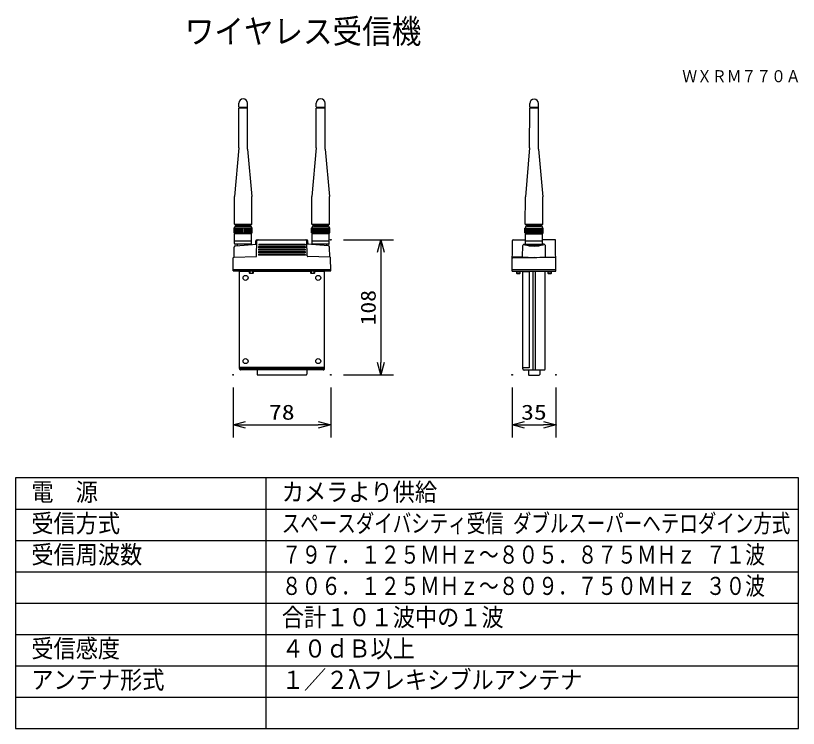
# Model space of a CAD drawing. Units: millimetres, scale not verified. Extents: x -63 to 63, y -57 to 57.
import ezdxf
from ezdxf.enums import TextEntityAlignment as Align

# ---------------------------------------------------------------- set-up
doc = ezdxf.new("R2010")
doc.units = ezdxf.units.MM
doc.header["$LTSCALE"] = 0.190236
doc.header["$PDMODE"] = 32
doc.header["$PDSIZE"] = 0.0951
for name, color, linetype in [('0-0_MOJI1', 2, 'Continuous'), ('0-1_TOUROKU', 1, 'Continuous'), ('0-2_WAKU', 1, 'Continuous'), ('0-3_GAIKEI', 7, 'Continuous'), ('0-4_SUNPO', 3, 'Continuous'), ('0-5_DEFPOINTS', 7, 'Continuous')]:
    doc.layers.add(name, color=color, linetype=linetype)
doc.styles.add('ＭＳ ゴシック', font='')
doc.styles.get('ＭＳ ゴシック').set_extended_font_data('MS Gothic')

# ---------------------------------------------------------------- blocks, each defined once
blk = doc.blocks.new('_OPEN30')
at = {"layer": '0-3_GAIKEI'}
blk.add_line((0, 0), (-1, 0), dxfattribs=at)
blk.add_lwpolyline([(-1, 0.26795), (0, 0), (-1, -0.26795)], dxfattribs=at)

msp = doc.modelspace()

# ---------------------------------------------------------------- linework, layer by layer
at = {"layer": '0-2_WAKU', "color": 3}
for p, q in [((16.792, -2.0273), (16.792, -10.0273)), ((23.7932, -2.0273), (23.7932, -10.0273)), ((18.792, -8.0273), (21.7932, -8.0273))]:
    msp.add_line(p, q, dxfattribs=at)
at = {"layer": '0-2_WAKU', "color": 4}
for p, q in [((62.5001, -16.5), (-62.5001, -16.5)), ((-62.5001, -16.5), (-62.5001, -56.5001)), ((-22.5, -56.5001), (-22.5, -16.5)), ((62.5001, -56.5001), (62.5001, -16.5)), ((-62.5001, -56.5001), (62.5001, -56.5001))]:
    msp.add_line(p, q, dxfattribs=at)
at = {"layer": '0-2_WAKU'}
for p, q in [((-62.5001, -21.5), (62.5001, -21.5)), ((-62.5001, -26.5), (62.5001, -26.5)), ((-62.5001, -31.5001), (62.5001, -31.5001)), ((-62.5001, -36.5001), (62.5001, -36.5001)), ((-62.5001, -41.5001), (62.5001, -41.5001)), ((-62.5001, -46.5001), (62.5001, -46.5001)), ((-62.5001, -51.5001), (62.5001, -51.5001))]:
    msp.add_line(p, q, dxfattribs=at)
at = {"layer": '0-3_GAIKEI'}
for p, q in [((-26.875, 36.2445), (-26.8688, 42.589)), ((-26.8688, 42.7888), (-26.8688, 43.3389)), ((-25.4688, 42.7888), (-25.4688, 43.3389)), ((-25.4625, 36.0391), (-25.4688, 42.589)), ((-14.49, 36.2445), (-14.4838, 42.589)), ((-14.4838, 42.7888), (-14.4838, 43.3389)), ((-13.0838, 42.7888), (-13.0838, 43.3389)), ((-13.0775, 36.0391), (-13.0838, 42.589)), ((19.5864, 36.2183), (19.5926, 42.5627)), ((19.5926, 42.7625), (19.5926, 43.3126)), ((20.9926, 42.7625), (20.9926, 43.3126)), ((20.9989, 36.0129), (20.9926, 42.5627)), ((-26.875, 36.2445), (-27.5625, 28.4384)), ((-25.4625, 36.0391), (-24.7751, 28.4384)), ((-14.49, 36.2445), (-15.1775, 28.4384)), ((-13.0775, 36.0391), (-12.3901, 28.4384)), ((19.5864, 36.2183), (18.8989, 28.4121)), ((20.9989, 36.0129), (21.6863, 28.4121)), ((-27.5688, 24.0386), (-27.5625, 28.4384)), ((-24.7729, 24.0386), (-24.7751, 28.4384)), ((-15.1838, 24.0386), (-15.1775, 28.4384)), ((-12.3879, 24.0386), (-12.3901, 28.4384)), ((18.8926, 24.0124), (18.8989, 28.4121)), ((21.6885, 24.0124), (21.6863, 28.4121)), ((-27.4689, 23.9387), (-27.5688, 24.0386)), ((-27.4689, 23.9387), (-24.8687, 23.9387)), ((-27.2696, 23.9387), (-27.2696, 23.7387)), ((-25.0687, 23.9387), (-25.0687, 23.7387)), ((-24.7729, 24.0386), (-24.8687, 23.9387)), ((-15.0839, 23.9387), (-15.1838, 24.0386)), ((-15.0839, 23.9387), (-12.4837, 23.9387)), ((-14.8846, 23.9387), (-14.8846, 23.7387)), ((-12.6837, 23.9387), (-12.6837, 23.7387)), ((-12.3879, 24.0386), (-12.4837, 23.9387)), ((18.9925, 23.9125), (18.8926, 24.0124)), ((18.9925, 23.9125), (21.5927, 23.9125)), ((19.1918, 23.9125), (19.1918, 23.7125)), ((21.3927, 23.9125), (21.3927, 23.7125)), ((21.6885, 24.0124), (21.5927, 23.9125)), ((-27.6187, 22.6786), (-27.6187, 23.3988)), ((-27.5787, 23.4387), (-24.7592, 23.4387)), ((-27.5787, 22.6386), (-24.7592, 22.6386)), ((-27.529, 23.4387), (-27.529, 23.5387)), ((-27.529, 22.5385), (-24.809, 22.5385)), ((-27.529, 20.9387), (-27.529, 22.5385)), ((-27.4788, 22.6386), (-27.4788, 22.5385)), ((-27.3289, 23.7387), (-25.009, 23.7387)), ((-24.8588, 22.6386), (-24.8588, 22.5385)), ((-24.809, 23.4387), (-24.809, 23.5387)), ((-24.809, 20.9387), (-24.809, 22.5385)), ((-24.7192, 22.6786), (-24.7192, 23.3988)), ((-15.2337, 22.6786), (-15.2337, 23.3988)), ((-15.1937, 23.4387), (-12.3742, 23.4387)), ((-15.1937, 22.6386), (-12.3742, 22.6386)), ((-15.1439, 23.4387), (-15.1439, 23.5387)), ((-15.1439, 22.5385), (-12.424, 22.5385)), ((-15.1439, 20.9387), (-15.1439, 22.5385)), ((-15.0938, 22.6386), (-15.0938, 22.5385)), ((-14.9439, 23.7387), (-12.624, 23.7387)), ((-12.4738, 22.6386), (-12.4738, 22.5385)), ((-12.424, 23.4387), (-12.424, 23.5387)), ((-12.424, 20.9387), (-12.424, 22.5385)), ((-12.3342, 22.6786), (-12.3342, 23.3988)), ((18.8427, 22.6524), (18.8427, 23.3726)), ((18.8827, 23.4124), (21.7022, 23.4124)), ((18.8827, 22.6124), (21.7022, 22.6124)), ((18.9324, 23.4124), (18.9324, 23.5125)), ((18.9324, 20.9125), (18.9324, 22.5123)), ((18.9324, 22.5123), (21.6524, 22.5123)), ((18.9826, 22.6124), (18.9826, 22.5123)), ((19.1325, 23.7125), (21.4524, 23.7125)), ((21.6026, 22.6124), (21.6026, 22.5123)), ((21.6524, 23.4124), (21.6524, 23.5125)), ((21.6524, 20.9125), (21.6524, 22.5123)), ((21.7422, 22.6524), (21.7422, 23.3726)), ((-24.1495, 20.8156), (-24.1385, 21.3732)), ((-24.0169, 18.9542), (-23.978, 21.3614)), ((-23.9392, 21.5586), (-16.0122, 21.5586)), ((-15.9348, 18.9548), (-15.974, 21.3619)), ((-15.8025, 20.8161), (-15.8135, 21.3738)), ((16.792, 16.5321), (16.8706, 21.4534)), ((16.9506, 21.5321), (18.9324, 21.5321)), ((23.6346, 21.5321), (21.6524, 21.5321)), ((23.7932, 16.5321), (23.7146, 21.4534)), ((-27.6065, 18.7906), (-27.5788, 20.3799)), ((-24.9087, 20.8387), (-27.4289, 20.8387)), ((-27.3977, 20.5754), (-23.9873, 20.824)), ((-27.1189, 20.8387), (-27.1189, 20.6013)), ((-25.219, 20.8387), (-25.219, 20.7513)), ((-12.5543, 20.5764), (-15.9647, 20.8246)), ((-12.5237, 20.8387), (-15.0439, 20.8387)), ((-14.7339, 20.8387), (-14.7339, 20.7514)), ((-12.834, 20.8387), (-12.834, 20.6387)), ((-12.3452, 18.7917), (-12.3732, 20.3809)), ((18.4589, 18.8152), (18.4882, 20.6226)), ((18.6853, 20.8192), (18.9868, 20.8236)), ((21.5527, 20.8124), (19.0325, 20.8124)), ((21.8999, 20.8192), (21.5984, 20.8236)), ((22.1263, 18.8152), (22.097, 20.6226)), ((-27.6418, 18.7609), (-24.1142, 18.8559)), ((-12.3099, 18.7619), (-15.8375, 18.8565)), ((18.4589, 18.8152), (16.9211, 18.7754)), ((22.1263, 18.8152), (23.6641, 18.7754)), ((-27.7757, 16.5586), (-27.7391, 18.6627)), ((-12.1757, 16.5597), (-12.2126, 18.6638)), ((-27.7757, 16.5586), (-12.1757, 16.5586)), ((-26.7756, 0.9584), (-26.7756, 16.5586)), ((-13.1757, 0.9584), (-13.1757, 16.5586)), ((16.792, 16.5321), (23.7932, 16.5321)), ((18.4902, 0.9321), (18.4902, 16.5324)), ((22.0899, 0.9321), (22.0899, 16.5324)), ((-13.3757, 0.7586), (-26.5756, 0.7586)), ((-23.9348, 0.7586), (-23.9348, 0.0585)), ((-16.0165, 0.7586), (-16.0165, 0.0585)), ((21.8898, 0.7324), (18.69, 0.7324)), ((19.3811, 0.7324), (19.3811, 0.0323)), ((21.2029, 0.7324), (21.2029, 0.0323)), ((-23.8397, -0.0413), (-16.1116, -0.0413)), ((19.4762, -0.0675), (21.1078, -0.0675))]:
    msp.add_line(p, q, dxfattribs=at)
at = {"layer": '0-3_GAIKEI', "color": 1}
for p, q in [((-26.819, 42.739), (-26.819, 42.6389)), ((-26.819, 42.739), (-25.5189, 42.739)), ((-26.819, 42.6389), (-25.5189, 42.6389)), ((-25.5187, 42.739), (-25.5187, 42.6389)), ((-14.434, 42.739), (-14.434, 42.6389)), ((-14.434, 42.739), (-13.1339, 42.739)), ((-14.434, 42.6389), (-13.1339, 42.6389)), ((-13.1337, 42.739), (-13.1337, 42.6389)), ((19.6424, 42.7128), (20.9425, 42.7128)), ((19.6424, 42.7128), (19.6424, 42.6127)), ((19.6424, 42.6127), (20.9425, 42.6127)), ((20.9427, 42.7128), (20.9427, 42.6127)), ((-27.5688, 24.0386), (-24.7729, 24.0386)), ((-15.1838, 24.0386), (-12.3879, 24.0386)), ((18.8926, 24.0124), (21.6885, 24.0124)), ((-27.549, 22.7387), (-27.549, 23.3386)), ((-27.4788, 22.7387), (-27.4788, 23.3386)), ((-27.3788, 22.7387), (-27.3788, 23.3386)), ((-27.2488, 22.7387), (-27.2488, 23.3386)), ((-27.1189, 22.7387), (-27.1189, 23.3386)), ((-26.9687, 22.7387), (-26.9687, 23.3386)), ((-26.769, 22.7387), (-26.769, 23.3386)), ((-26.5689, 22.7387), (-26.5689, 23.3386)), ((-26.3689, 22.7387), (-26.3689, 23.3386)), ((-26.1689, 22.7387), (-26.1689, 23.3386)), ((-25.969, 23.3386), (-25.969, 22.7387)), ((-25.769, 23.3386), (-25.769, 22.7387)), ((-25.5689, 23.3386), (-25.5689, 22.7387)), ((-25.3689, 23.3386), (-25.3689, 22.7387)), ((-25.219, 23.3386), (-25.219, 22.7387)), ((-25.0888, 23.3386), (-25.0888, 22.7387)), ((-24.9589, 23.3386), (-24.9589, 22.7387)), ((-24.8588, 23.3386), (-24.8588, 22.7387)), ((-24.7889, 23.3386), (-24.7889, 22.7387)), ((-15.164, 22.7387), (-15.164, 23.3386)), ((-15.0938, 22.7387), (-15.0938, 23.3386)), ((-14.9938, 22.7387), (-14.9938, 23.3386)), ((-14.8638, 22.7387), (-14.8638, 23.3386)), ((-14.7339, 22.7387), (-14.7339, 23.3386)), ((-14.5837, 22.7387), (-14.5837, 23.3386)), ((-14.384, 22.7387), (-14.384, 23.3386)), ((-14.1839, 22.7387), (-14.1839, 23.3386)), ((-13.9839, 22.7387), (-13.9839, 23.3386)), ((-13.7839, 22.7387), (-13.7839, 23.3386)), ((-13.584, 23.3386), (-13.584, 22.7387)), ((-13.384, 23.3386), (-13.384, 22.7387)), ((-13.1839, 23.3386), (-13.1839, 22.7387)), ((-12.9839, 23.3386), (-12.9839, 22.7387)), ((-12.834, 23.3386), (-12.834, 22.7387)), ((-12.7038, 23.3386), (-12.7038, 22.7387)), ((-12.5739, 23.3386), (-12.5739, 22.7387)), ((-12.4738, 23.3386), (-12.4738, 22.7387)), ((-12.4039, 23.3386), (-12.4039, 22.7387)), ((18.9124, 22.7125), (18.9124, 23.3124)), ((18.9826, 22.7125), (18.9826, 23.3124)), ((19.0826, 22.7125), (19.0826, 23.3124)), ((19.2126, 22.7125), (19.2126, 23.3124)), ((19.3425, 22.7125), (19.3425, 23.3124)), ((19.4927, 22.7125), (19.4927, 23.3124)), ((19.6924, 22.7125), (19.6924, 23.3124)), ((19.8925, 22.7125), (19.8925, 23.3124)), ((20.0924, 22.7125), (20.0924, 23.3124)), ((20.2925, 22.7125), (20.2925, 23.3124)), ((20.4924, 23.3124), (20.4924, 22.7125)), ((20.6924, 23.3124), (20.6924, 22.7125)), ((20.8925, 23.3124), (20.8925, 22.7125)), ((21.0925, 23.3124), (21.0925, 22.7125)), ((21.2424, 23.3124), (21.2424, 22.7125)), ((21.3726, 23.3124), (21.3726, 22.7125)), ((21.5025, 23.3124), (21.5025, 22.7125)), ((21.6026, 23.3124), (21.6026, 22.7125)), ((21.6725, 23.3124), (21.6725, 22.7125)), ((-24.809, 21.3387), (-27.529, 21.3387)), ((-12.424, 21.3387), (-15.1439, 21.3387)), ((21.6524, 21.3125), (18.9324, 21.3125)), ((-23.6986, 20.059), (-23.7019, 19.8592)), ((-23.6986, 20.059), (-16.2514, 20.059)), ((-23.6923, 20.459), (-23.6955, 20.259)), ((-16.2546, 20.259), (-23.6955, 20.259)), ((-23.6923, 20.459), (-16.2575, 20.459)), ((-23.686, 20.8588), (-23.689, 20.6587)), ((-16.2609, 20.6587), (-23.689, 20.6587)), ((-23.686, 20.8588), (-16.2638, 20.8588)), ((-16.2638, 20.8588), (-16.2609, 20.6587)), ((-16.2575, 20.459), (-16.2546, 20.259)), ((-16.2514, 20.059), (-16.2481, 19.8592)), ((21.1918, 20.6152), (21.1918, 20.8124)), ((-23.7112, 19.259), (-23.7144, 19.059)), ((-16.2355, 19.059), (-23.7144, 19.059)), ((-23.7112, 19.259), (-16.2388, 19.259)), ((-23.7047, 19.6591), (-23.7081, 19.459)), ((-16.2418, 19.459), (-23.7081, 19.459)), ((-23.7047, 19.6591), (-16.2449, 19.6591)), ((-16.2481, 19.8592), (-23.7019, 19.8592)), ((-16.2449, 19.6591), (-16.2418, 19.459)), ((-16.2388, 19.259), (-16.2355, 19.059)), ((16.9193, 18.6752), (20.2926, 18.7152)), ((23.6659, 18.6752), (20.2926, 18.7152)), ((-12.1757, 16.7586), (-27.7757, 16.7586)), ((-25.1757, 16.4873), (-26.7756, 16.4873)), ((-25.1757, 16.2187), (-25.1757, 16.5586)), ((-25.1156, 16.5586), (-25.1156, 16.1586)), ((-24.6357, 16.1586), (-24.6357, 16.5586)), ((-24.5756, 16.5586), (-24.5756, 16.2187)), ((-15.3758, 16.4873), (-24.5756, 16.4873)), ((-15.3758, 16.2187), (-15.3758, 16.5586)), ((-15.3155, 16.5586), (-15.3155, 16.1586)), ((-14.8356, 16.1586), (-14.8356, 16.5586)), ((-14.7756, 16.5586), (-14.7756, 16.2187)), ((-13.1756, 16.4873), (-14.7756, 16.4873)), ((23.7832, 16.7321), (16.792, 16.7321)), ((17.492, 16.5324), (17.492, 16.1925)), ((17.5518, 16.1324), (17.5518, 16.5324)), ((18.0322, 16.5324), (18.0322, 16.1324)), ((18.0923, 16.1925), (18.0923, 16.5324)), ((18.492, 16.4612), (19.4921, 16.4524)), ((19.4921, 16.4524), (19.4921, 1.1122)), ((20.0903, 16.5324), (20.0903, 0.7324)), ((20.49, 16.5324), (20.49, 0.7324)), ((22.492, 16.5321), (22.492, 16.1921)), ((22.5518, 16.1324), (22.5518, 16.5324)), ((23.0319, 16.5324), (23.0319, 16.1324)), ((23.0919, 16.1921), (23.0919, 16.5321)), ((-25.1156, 16.1586), (-25.1757, 16.2187)), ((-25.1757, 16.2187), (-24.5756, 16.2187)), ((-24.6357, 16.1586), (-25.1156, 16.1586)), ((-24.5756, 16.2187), (-24.6357, 16.1586)), ((-15.3758, 16.2187), (-14.7756, 16.2187)), ((-15.3155, 16.1586), (-15.3758, 16.2187)), ((-14.8356, 16.1586), (-15.3155, 16.1586)), ((-14.7756, 16.2187), (-14.8356, 16.1586)), ((18.0923, 16.1925), (17.492, 16.1925)), ((17.492, 16.1925), (17.5518, 16.1324)), ((17.5518, 16.1324), (18.0322, 16.1324)), ((18.0322, 16.1324), (18.0923, 16.1925)), ((23.0919, 16.1925), (22.492, 16.1925)), ((22.492, 16.1921), (22.5518, 16.132)), ((22.5518, 16.132), (23.0319, 16.132)), ((23.0319, 16.132), (23.0919, 16.1921)), ((-13.1756, 1.137), (-26.7756, 1.137)), ((-26.7756, 0.9584), (-13.1756, 0.9584)), ((19.4921, 1.1122), (18.4901, 1.1039))]:
    msp.add_line(p, q, dxfattribs=at)
msp.add_lwpolyline([(21.1918, 20.6152), (19.3841, 20.6152), (19.3841, 20.8124)], dxfattribs=at)
for centre in [(-25.7758, 15.4586), (-14.1758, 15.4586), (-25.7758, 2.1583), (-14.1758, 2.1583)]:
    msp.add_circle(centre, 0.4001, dxfattribs=at)
at = {"layer": '0-3_GAIKEI'}
for centre, radius, start, end in [((-26.1688, 43.3388), 0.7, 0.00293, 179.99707), ((-13.7838, 43.3388), 0.7, 0.00293, 179.99707), ((20.2926, 43.3126), 0.7, 0.00293, 179.99707), ((-27.5789, 22.6785), 0.0399, 179.83297, 270.16703), ((-27.5789, 23.3988), 0.0398, 89.78929, 180.00535), ((-27.329, 23.5388), 0.2, 89.99182, 180.00818), ((-25.009, 23.5388), 0.2, 359.99182, 90.00818), ((-24.7591, 23.3988), 0.0398, 359.99465, 90.21071), ((-24.7591, 22.6785), 0.0399, 269.83297, 0.16703), ((-15.1939, 22.6785), 0.0399, 179.83297, 270.16703), ((-15.1939, 23.3988), 0.0398, 89.78929, 180.00535), ((-14.944, 23.5388), 0.2, 89.99182, 180.00818), ((-12.624, 23.5388), 0.2, 359.99182, 90.00818), ((-12.3741, 23.3988), 0.0398, 359.99465, 90.21071), ((-12.3741, 22.6785), 0.0399, 269.83297, 0.16703), ((18.8825, 22.6523), 0.0399, 179.83297, 270.16703), ((18.8825, 23.3726), 0.0398, 89.78929, 180.00535), ((19.1324, 23.5125), 0.2, 89.99182, 180.00818), ((21.4524, 23.5125), 0.2, 359.99182, 90.00818), ((21.7023, 23.3726), 0.0398, 359.99465, 90.21071), ((21.7023, 22.6523), 0.0399, 269.83297, 0.16703), ((-23.9389, 21.3584), 0.2002, 90.08922, 175.75687), ((-23.7781, 21.3584), 0.2, 89.92954, 179.14153), ((-16.1736, 21.3584), 0.2, 0.85847, 90.07046), ((-16.0132, 21.359), 0.2002, 4.25093, 89.91859), ((16.9505, 21.4522), 0.0799, 89.96397, 179.10609), ((23.6347, 21.4522), 0.0799, 0.89391, 90.03603), ((-27.379, 20.3764), 0.1998, 95.36878, 179.00548), ((-27.4287, 20.9389), 0.1002, 180.08634, 269.91366), ((-24.9092, 20.9389), 0.1002, 270.08634, 359.91366), ((-15.0437, 20.9389), 0.1002, 180.08634, 269.91366), ((-12.573, 20.3774), 0.1998, 1.00233, 84.63903), ((-12.5242, 20.9389), 0.1002, 270.08634, 359.91366), ((18.6885, 20.6189), 0.2003, 90.92322, 178.95182), ((19.0327, 20.9127), 0.1002, 180.08634, 269.91366), ((21.5522, 20.9127), 0.1002, 270.08634, 359.91366), ((21.8967, 20.6189), 0.2003, 1.04818, 89.07678), ((-27.6386, 18.6608), 0.1005, 88.30372, 178.89598), ((-27.6361, 18.7909), 0.0296, 270.98372, 359.57663), ((-24.1167, 18.9557), 0.0998, 271.42297, 359.16382), ((-15.835, 18.9562), 0.0998, 180.84399, 268.58484), ((-12.3156, 18.7919), 0.0296, 180.43118, 269.02409), ((-12.3131, 18.6618), 0.1005, 1.11182, 91.70409), ((16.9232, 18.6786), 0.0969, 91.22616, 180.34017), ((20.2921, 35.582), 16.8667, 263.76024, 276.23976), ((23.662, 18.6786), 0.0969, 359.65983, 88.77384), ((-26.5758, 0.9584), 0.1998, 179.99947, 270.06206), ((-23.8348, 0.0586), 0.1, 180.06757, 267.20289), ((-16.1164, 0.0586), 0.1, 272.79711, 359.93243), ((-13.3755, 0.9584), 0.1998, 269.93794, 0.00053), ((18.69, 0.9321), 0.1998, 179.99947, 270.06206), ((19.4811, 0.0324), 0.1, 180.06757, 267.20289), ((21.1029, 0.0324), 0.1, 272.79711, 359.93243), ((21.8901, 0.9321), 0.1998, 269.93794, 0.00053)]:
    msp.add_arc(centre, radius, start, end, dxfattribs=at)
at = {"layer": '0-3_GAIKEI', "color": 1}
for centre, radius, start, end in [((-26.8189, 42.5889), 0.05, 90.11663, 179.96551), ((-26.8189, 42.7889), 0.0499, 180.11139, 269.97087), ((-25.5187, 42.7889), 0.0499, 270.02913, 359.88861), ((-25.5188, 42.5889), 0.05, 0.03449, 89.88337), ((-14.4339, 42.5889), 0.05, 90.11663, 179.96551), ((-14.4339, 42.7889), 0.0499, 180.11139, 269.97087), ((-13.1337, 42.7889), 0.0499, 270.02913, 359.88861), ((-13.1338, 42.5889), 0.05, 0.03449, 89.88337), ((19.6424, 42.7626), 0.0499, 180.11139, 269.97087), ((19.6425, 42.5627), 0.05, 90.11663, 179.96551), ((20.9427, 42.7626), 0.0499, 270.02913, 359.88861), ((20.9426, 42.5627), 0.05, 0.03449, 89.88337), ((20.296, 26.1345), 5.5973, 254.14733, 285.85267), ((16.9214, 18.5786), 0.0967, 91.26049, 179.83619), ((23.6638, 18.5786), 0.0967, 0.16381, 88.73951)]:
    msp.add_arc(centre, radius, start, end, dxfattribs=at)
at = {"layer": '0-3_GAIKEI'}
for p in [(16.792, -0.0273), (23.7932, -0.0273), (23.7932, -8.0273)]:
    msp.add_point(p, dxfattribs=at)
at = {"layer": '0-4_SUNPO'}
for p, q in [((-10.1649, 21.5586), (-2.1649, 21.5586)), ((-4.1649, 19.5586), (-4.1649, 1.9587)), ((-10.1649, -0.0413), (-2.1649, -0.0413)), ((-27.7757, -2.0273), (-27.7757, -10.0273)), ((-12.1757, -2.0273), (-12.1757, -10.0273)), ((-25.7757, -8.0273), (-14.1757, -8.0273))]:
    msp.add_line(p, q, dxfattribs=at)
at = {"layer": '0-5_DEFPOINTS'}
for p in [(-12.1649, 21.5586), (-27.7757, -0.0273), (-12.1757, -0.0273), (-12.1649, -0.0413), (-4.1649, -0.0413), (-12.1757, -8.0273)]:
    msp.add_point(p, dxfattribs=at)

# ---------------------------------------------------------------- block references
at = {"layer": '0-2_WAKU', "xscale": 2, "yscale": 2, "rotation": 180}
msp.add_blockref('_OPEN30', (16.792, -8.0273), dxfattribs=at)
at = {"layer": '0-2_WAKU', "xscale": 2, "yscale": 2}
msp.add_blockref('_OPEN30', (23.7932, -8.0273), dxfattribs=at)
at = {"layer": '0-4_SUNPO', "xscale": 2, "yscale": 2}
for p, rotation in [((-4.1649, 21.5586), 90), ((-4.1649, -0.0413), 270), ((-27.7757, -8.0273), 180)]:
    msp.add_blockref('_OPEN30', p, dxfattribs=dict(at, rotation=rotation))
msp.add_blockref('_OPEN30', (-12.1757, -8.0273), dxfattribs=at)

# ---------------------------------------------------------------- texts
at = {"layer": '0-0_MOJI1', "style": 'ＭＳ ゴシック'}
for s, height, width, p in [('ワイヤレス受信機', 3.848, 0.9, (-35.5001, 51.7599)), ('電\u3000源', 2.887, 0.9, (-60.0001, -21.0552)), ('カメラより供給', 2.887, 0.9, (-20, -21.0552)), ('受信方式', 2.887, 0.9, (-60.0001, -26.0552)), ('スペースダイバシティ受信 ダブルスーパーヘテロダイン方式', 2.887, 0.75, (-20, -26.0552)), ('受信周波数', 2.887, 0.9, (-60.0001, -31.0552)), ('７９７．１２５ＭＨｚ～８０５．８７５ＭＨｚ ７１波', 2.887, 0.8, (-20, -31.0552)), ('８０６．１２５ＭＨｚ～８０９．７５０ＭＨｚ ３０波', 2.887, 0.8, (-20, -36.0552)), ('合計１０１波中の１波', 2.887, 0.9, (-20, -41.0552)), ('受信感度', 2.887, 0.9, (-60.0001, -46.0552)), ('４０ｄＢ以上', 2.887, 0.9, (-20, -46.0552)), ('アンテナ形式', 2.887, 0.9, (-60.0001, -51.0552)), ('１／２λフレキシブルアンテナ', 2.887, 0.9, (-20, -51.0552))]:
    msp.add_text(s, height=height, dxfattribs=dict(at, width=width)).set_placement(p, align=Align.BOTTOM_LEFT)
at = {"layer": '0-1_TOUROKU', "style": 'ＭＳ ゴシック', "width": 0.9}
msp.add_text('ＷＸＲＭ７７０Ａ', height=1.925, dxfattribs=at).set_placement((43.9667, 46.13), align=Align.BOTTOM_LEFT)
at = {"layer": '0-2_WAKU', "color": 3, "style": 'ＭＳ ゴシック', "width": 1.25}
msp.add_text('35', height=2.406, dxfattribs=at).set_placement((18.2257, -7.9178), align=Align.BOTTOM_LEFT)
at = {"layer": '0-4_SUNPO', "style": 'ＭＳ ゴシック', "width": 1.15}
msp.add_text('108', height=2.406, rotation=90, dxfattribs=at).set_placement((-4.2745, 7.8715), align=Align.BOTTOM_LEFT)
at = {"layer": '0-4_SUNPO', "style": 'ＭＳ ゴシック', "width": 1.25}
msp.add_text('78', height=2.406, dxfattribs=at).set_placement((-22.0426, -7.9178), align=Align.BOTTOM_LEFT)

doc.saveas('drawing.dxf')
